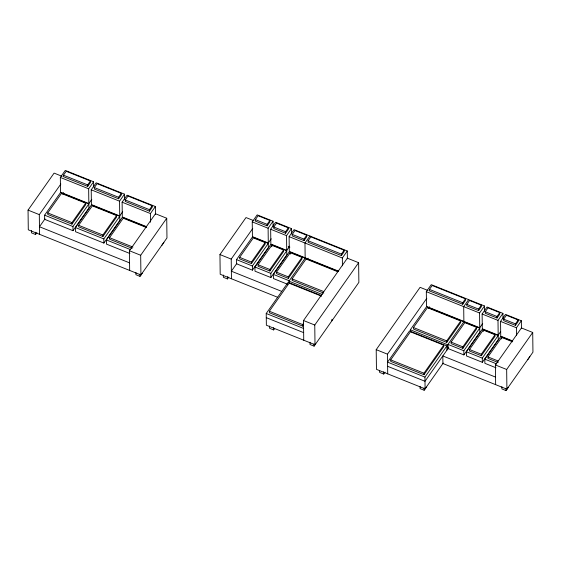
<?xml version="1.0" encoding="UTF-8"?>
<svg xmlns="http://www.w3.org/2000/svg" width="561" height="561" viewBox="0 0 561 561"><rect width="100%" height="100%" fill="white"/><g stroke="black" fill="none" stroke-linecap="round" stroke-linejoin="round"><path stroke-width="0.84" d="M129.661 270.437L129.423 250.746L155.467 213.734L166.729 218.25L166.968 237.941L140.923 274.953L28.288 229.807L28.05 210.116L54.094 173.104L62.138 176.329M91.801 199.344L88.834 203.559L60.511 192.206L60.336 177.43L65.272 170.418L93.596 181.771L93.659 186.981M63.456 175.179L66.205 171.28L90.433 180.993L90.447 182.507L87.705 186.406L63.477 176.694L63.456 175.179L87.684 184.892L87.705 186.406M39.55 234.323L39.312 214.632L60.847 184.022M44.621 215.179L60.518 192.584L88.841 203.938L88.89 208.11L72.993 230.697L44.67 219.344L44.621 215.179L72.944 226.532L72.993 230.697M47.741 212.928L61.451 193.447L85.679 203.159L85.7 204.674L71.99 224.148L47.762 214.442L47.741 212.928L71.969 222.633L71.99 224.148M44.971 218.923L39.459 226.749L129.57 262.864M62.502 194.008L63.505 192.584M31.444 230.585L31.472 232.857L35.567 234.505L36.886 232.633M87.684 184.892L90.433 180.993M88.834 203.559L88.659 188.784L93.596 181.771M122.698 211.735L119.738 215.943L91.401 204.583L91.219 189.814L96.155 182.795L124.493 194.155L124.556 199.365M94.346 187.563L97.088 183.664L121.33 193.377L121.351 194.891L118.602 198.79L94.36 189.078L94.346 187.563L118.588 197.276L118.602 198.79M71.969 222.633L85.679 203.159M72.944 226.532L88.841 203.938M75.504 227.556L91.401 204.961L119.738 216.322L119.795 220.494L103.89 243.081L75.553 231.728L75.504 227.556L103.841 238.916L103.89 243.081M78.631 225.305L92.334 205.831L116.576 215.543L116.597 217.058L102.887 236.532L78.652 226.819L78.631 225.305L102.873 235.017L102.887 236.532M118.588 197.276L121.33 193.377M119.738 215.943L119.556 201.175L124.493 194.155M146.575 226.7L122.298 216.967L122.116 202.198L127.052 195.179L155.376 206.532L155.474 214.351M125.243 199.947L127.985 196.048L152.213 205.754L152.234 207.275L149.492 211.174L125.264 201.462L125.243 199.947L149.471 209.66L149.492 211.174M102.873 235.017L116.576 215.543M103.841 238.916L119.738 216.322M129.921 253.516L106.457 244.112L106.401 239.94L122.305 217.345L146.582 227.079M132.158 248.271L109.549 239.203L109.528 237.689L123.238 218.215L146.652 227.598M149.471 209.66L152.213 205.754M150.544 222.24L150.439 213.552L155.376 206.532M140.923 274.953L140.685 255.262L166.729 218.25M135.895 272.45L135.923 274.729L140.019 276.37L142.214 273.249M161.687 245.585L163.882 242.464M277.695 297.302L220.193 274.259L219.954 254.568L245.999 217.556L254.042 220.775M271.244 238.797L268.284 243.004L252.422 236.644L252.24 221.875L257.169 214.87L273.039 221.223L273.102 226.441M255.367 219.624L258.102 215.733L269.876 220.452L269.89 221.967L267.155 225.852L255.381 221.139L255.367 219.624L267.134 224.337L267.155 225.852M231.455 278.768L231.216 259.077L252.752 228.474M236.518 259.624L252.422 237.023L268.291 243.383L268.34 247.555L252.436 270.157L236.567 263.796L236.518 259.624L252.387 265.984L252.436 270.157M239.645 257.373L253.355 237.892L265.129 242.604L265.143 244.119L251.433 263.607L239.666 258.887L239.645 257.373L251.412 262.092L251.433 263.607M236.868 263.368L231.363 271.201L281.664 291.362M223.355 275.023L223.383 277.302L227.478 278.943L228.79 277.078M267.134 224.337L269.876 220.452M268.284 243.004L268.109 228.236L273.039 221.223M289.686 246.188L286.727 250.395L270.851 244.028L270.668 229.26L275.598 222.254L291.475 228.615L291.538 233.832M273.796 227.009L276.531 223.117L288.312 227.843L288.333 229.358L285.598 233.243L273.81 228.523L273.796 227.009L285.577 231.728L285.598 233.243M251.412 262.092L265.129 242.604M252.387 265.984L268.291 243.383M254.946 267.015L270.851 244.407L286.734 250.774L286.783 254.946L270.879 277.548L254.996 271.18L254.946 267.015L270.823 273.375L270.879 277.548M258.074 264.757L271.783 245.276L283.571 249.996L283.586 251.51L269.876 270.998L258.088 266.279L258.074 264.757L269.855 269.483L269.876 270.998M285.577 231.728L288.312 227.843M286.727 250.395L286.545 235.627L291.475 228.615M338.465 271.131L289.287 251.419L289.111 236.651L294.041 229.645L347.28 250.984L347.378 258.803M292.232 234.4L294.974 230.508L306.741 235.227L306.762 236.742L304.02 240.634L292.253 235.915L292.232 234.4L304.006 239.119L304.02 240.634M269.855 269.483L283.571 249.996M270.823 273.375L286.734 250.774M287.716 284.301L273.438 278.572L273.389 274.406L289.294 251.805L338.472 271.51M276.517 272.148L290.226 252.667L301.993 257.387L302.014 258.901L288.305 278.382L276.531 273.67L276.517 272.148L288.284 276.868L288.305 278.382M304.006 239.119L306.741 235.227M309.903 236.006L304.974 243.011L305.156 257.78M308.101 240.76L310.836 236.868L344.117 250.206L344.131 251.721L341.397 255.613L308.115 242.275L308.101 240.76L341.383 254.098L341.397 255.613M288.284 276.868L301.993 257.387M303.739 340.211L303.501 320.52L347.364 258.186L358.626 262.695L314.763 325.036L315.002 344.727L266.363 325.233L266.223 313.487L288.158 282.316L321.474 295.668M288.999 282.814L288.978 281.152L305.156 258.158M303.634 324.686L302.645 326.088L269.364 312.75L269.35 311.236L289.09 283.179L321.558 296.194M323.781 293.101L292.127 280.409L292.106 278.894L306.089 259.028L337.75 271.713M307.112 259.624L308.136 258.172M269.532 326.018L269.56 328.29L273.656 329.931L274.532 328.683M341.383 254.098L344.117 250.206M342.441 265.809L342.35 257.99L347.28 250.984M302.645 326.088L302.631 324.574L303.613 323.171M309.981 342.224L310.002 344.503L314.104 346.144L358.872 282.386L358.626 262.695M443.239 363.051L425.091 388.85L376.452 369.355L376.207 349.664L420.077 287.33L428.12 290.549M482.698 323.557L479.739 327.757L426.5 306.418L426.318 291.65L431.248 284.644L484.494 305.983L484.557 311.194M429.445 289.392L432.18 285.507L465.462 298.845L465.483 300.359L462.741 304.251L429.467 290.914L429.445 289.392L462.727 302.737L462.741 304.251M387.714 373.864L387.469 354.173L426.802 298.291M410.35 331.453L410.329 329.784L426.507 306.797L479.746 328.136L479.795 332.308L463.891 354.91L448.029 348.549L447.973 344.384L463.842 350.737L463.891 354.91M390.694 359.874L410.442 331.817L443.716 345.155L443.737 346.67L423.99 374.727L390.715 361.389L390.694 359.874L423.976 373.212L423.99 374.727M413.457 327.533L427.44 307.659L460.714 321.004L460.735 322.519L446.752 342.385L413.471 329.048L413.457 327.533L446.731 340.871L446.752 342.385M428.464 308.262L429.467 306.825M379.615 370.891L379.629 372.406L383.731 374.047L385.042 372.181M462.727 302.737L465.462 298.845M468.624 299.623L463.695 306.629L463.877 321.397M466.822 304.378L469.557 300.486L481.331 305.205L481.345 306.72L478.61 310.612L466.843 305.892L466.822 304.378L478.589 309.09L478.61 310.612M423.976 373.212L443.716 345.155M446.731 340.871L460.714 321.004M424.943 377.104L446.879 345.934L409.509 330.955L387.567 362.125L424.943 377.104L425.091 388.85M447.755 348.935L447.706 344.77L463.877 321.776M451.1 342.126L464.81 322.645L476.584 327.358L476.605 328.872L462.888 348.36L451.121 343.641L451.1 342.126L462.867 346.845L462.888 348.36M448.737 347.547L424.993 381.277L387.623 366.298M478.589 309.09L481.331 305.205M420.049 386.347L420.077 388.619L424.172 390.26L426.367 387.146M479.739 327.757L479.564 312.989L484.494 305.983M500.65 331.649L498.182 335.148L482.306 328.788L482.123 314.013L487.053 307.007L502.929 313.375L502.993 318.585M485.251 311.762L487.986 307.87L499.767 312.596L499.788 314.111L497.053 318.003L485.265 313.276L485.251 311.762L497.032 316.488L497.053 318.003M462.867 346.845L476.584 327.358M463.842 350.737L479.746 328.136M466.401 351.768L482.306 329.167L498.189 335.527L498.238 339.7L482.334 362.301L466.45 355.94L466.401 351.768L482.278 358.128L482.334 362.301M469.529 349.517L483.238 330.029L495.026 334.749L495.04 336.263L481.331 355.751L469.55 351.032L469.529 349.517L481.31 354.236L481.331 355.751M497.032 316.488L499.767 312.596M498.182 335.148L498 320.38L502.929 313.375M512.642 340.948L500.728 336.172L500.552 321.404L505.482 314.391L521.358 320.759L521.457 328.578M503.68 319.146L506.415 315.261L518.196 319.98L518.217 321.495L515.475 325.387L503.694 320.661L503.68 319.146L515.461 323.872L515.475 325.387M481.31 354.236L495.026 334.749M482.278 358.128L498.189 335.527M495.994 367.778L484.879 363.325L484.83 359.152L500.735 336.551L512.642 341.326M498.189 362.511L487.972 358.416L487.958 356.901L501.667 337.413L512.663 341.824M515.461 323.872L518.196 319.98M516.527 335.583L516.429 327.764L521.358 320.759M495.644 384.664L495.405 364.973L521.45 327.961L532.712 332.47L532.95 352.161L506.906 389.173L442.91 363.521L442.818 355.955L495.552 377.09M506.906 389.173L506.667 369.482L532.712 332.47M501.885 386.669L501.913 388.941L506.008 390.582L508.196 387.476M527.67 359.804L529.865 356.691M252.24 221.875L268.109 228.236M270.668 229.26L286.545 235.627M289.111 236.651L342.35 257.99M426.318 291.65L479.564 312.989M482.123 314.013L498 320.38M500.552 321.404L516.429 327.764M288.235 246.545L289.855 247.198M60.336 177.43L88.659 188.784M91.219 189.814L119.556 201.175M122.116 202.198L150.439 213.552M487.958 356.901L498.168 360.996M292.106 278.894L323.76 291.587M273.389 274.406L289.252 280.766M484.83 359.152L496.737 363.928M288.978 281.152L322.295 294.504M410.329 329.784L447.706 344.77M219.954 254.568L231.216 259.077M495.405 364.973L506.667 369.482M109.528 237.689L132.95 247.078M106.401 239.94L130.678 249.673M28.05 210.116L39.312 214.632M129.423 250.746L140.685 255.262M303.501 320.52L314.763 325.036M376.207 349.664L387.469 354.173M269.35 311.236L302.631 324.574M266.223 313.487L303.599 328.473M266.272 317.659L303.648 332.638M505.98 388.31L506.008 390.582M501.667 337.413L501.688 338.928M483.238 330.029L483.259 331.544M446.879 345.934L446.935 350.106M424.144 387.988L424.172 390.26M383.703 371.775L383.731 374.047M331.909 319.293L331.93 320.808M314.076 343.872L314.104 346.144M290.226 252.667L290.247 254.182M273.628 327.659L273.656 329.931M271.783 245.276L271.805 246.791M227.45 276.671L227.478 278.943M139.991 274.098L140.019 276.37M35.539 232.226L35.567 234.505"/></g></svg>
